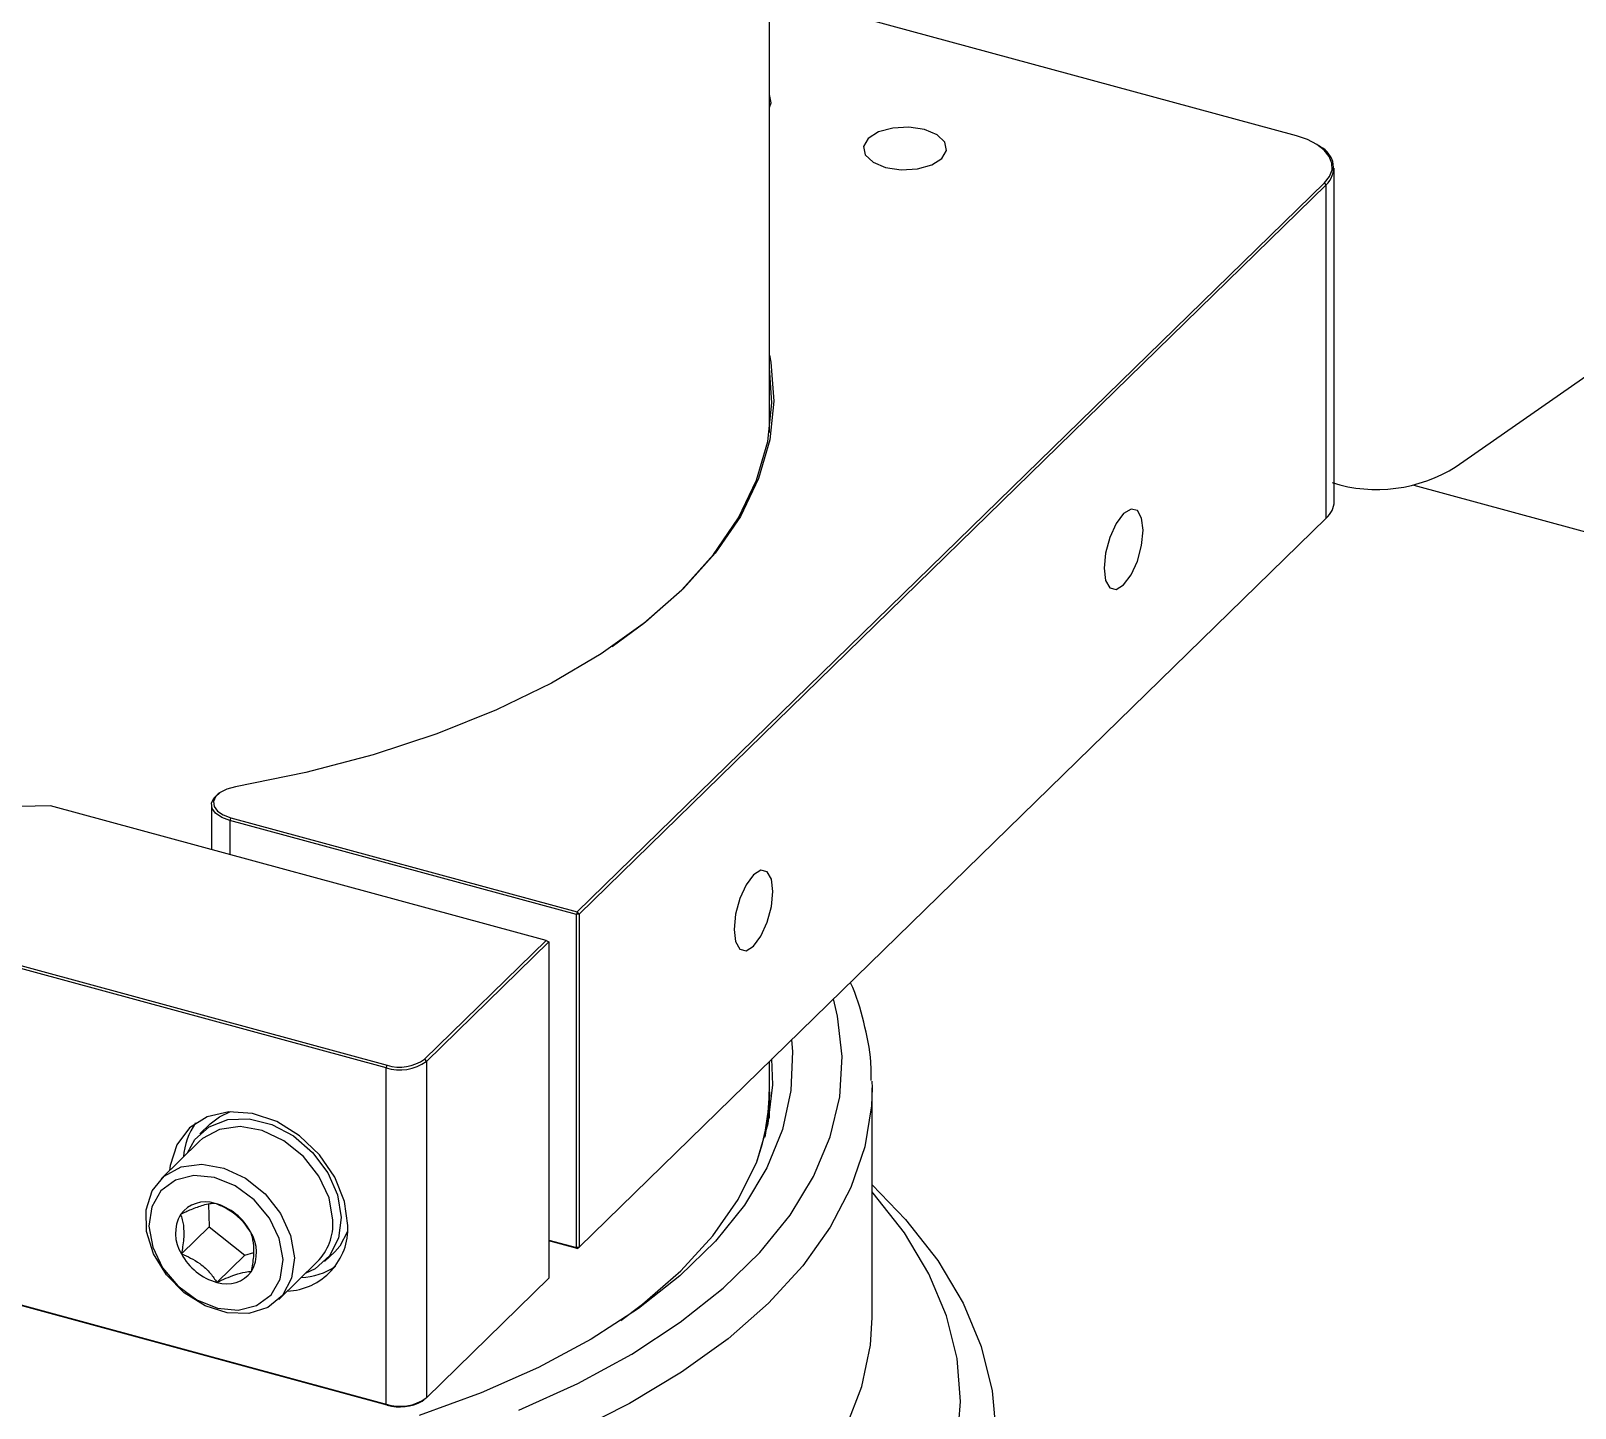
# Model space of a CAD drawing. Header units: millimetres. Extents: x 0 to 3353, y 0 to 2591.
# Drawn here: x 1798.1 to 1876, y 1990.3 to 2059.8 of the extents above; entities that cross this region are included whole.
import ezdxf

# ---------------------------------------------------------------- set-up
doc = ezdxf.new("R2010")
doc.units = ezdxf.units.MM
doc.header["$LTSCALE"] = 12

msp = doc.modelspace()

# ---------------------------------------------------------------- linework, layer by layer
at = {"color": 7, "linetype": 'Continuous', "lineweight": 25}
for p, q in [((1835.376, 2039.489), (1835.376, 2093.483)), ((1861.953, 2054.455), (1835.376, 2061.678)), ((1863.164, 2053.904), (1863.084, 2053.959)), ((1863.866, 2036.02), (1863.866, 2052.821)), ((1825.688, 2015.307), (1863.373, 2052.089)), ((1863.462, 2051.98), (1825.776, 2015.197)), ((1863.462, 2051.98), (1863.373, 2052.089)), ((1863.462, 2035.179), (1863.462, 2051.98)), ((1870.007, 2037.778), (1886.937, 2049.584)), ((1867.879, 2036.835), (2591.319, 1840.22)), ((1825.776, 1998.397), (1863.462, 2035.179)), ((1816.049, 2007.444), (1729.597, 2030.94)), ((1729.644, 2031.071), (1816.096, 2007.576)), ((1807.664, 2021.318), (1807.584, 2021.264)), ((1824.124, 2013.867), (1799.118, 2020.663)), ((1807.233, 2020.722), (1807.233, 2018.457)), ((1808.213, 2020.056), (1808.166, 2019.925)), ((1825.641, 2015.176), (1808.166, 2019.925)), ((1808.213, 2020.056), (1825.688, 2015.307)), ((1825.688, 2015.307), (1825.641, 2015.176)), ((1825.776, 2015.197), (1825.641, 2015.176)), ((1825.641, 1998.375), (1825.641, 2015.176)), ((1825.776, 2015.197), (1825.688, 2015.307)), ((1825.776, 2015.197), (1825.776, 1998.397)), ((1729.597, 2013.968), (1816.049, 1990.472)), ((1816.096, 1990.432), (1729.644, 2013.928)), ((1817.987, 2007.877), (1824.124, 2013.867)), ((1824.259, 2013.803), (1818.076, 2007.767)), ((1824.124, 2013.867), (1824.259, 2013.803)), ((1824.259, 2013.803), (1824.259, 1996.831)), ((1817.987, 2007.877), (1818.076, 2007.767)), ((1816.049, 2007.444), (1816.096, 2007.576)), ((1816.049, 1990.472), (1816.049, 2007.444)), ((1818.076, 2007.767), (1818.076, 1990.795)), ((1835.376, 2006.361), (1835.376, 2007.767)), ((1840.551, 2006.777), (1840.556, 2006.428)), ((1840.556, 1994.857), (1840.556, 2006.428)), ((1835.376, 2004.9), (1835.376, 2006.104)), ((1807.172, 2004.611), (1806.658, 2004.11)), ((1806.635, 2003.737), (1804.698, 2001.847)), ((1807.096, 2000.566), (1807.123, 1999.424)), ((1807.123, 1999.424), (1805.723, 1998.057)), ((1807.123, 1999.424), (1808.915, 1997.987)), ((1824.259, 1998.751), (1825.641, 1998.375)), ((1825.688, 1998.335), (1824.259, 1998.723)), ((1808.915, 1997.987), (1807.514, 1996.62)), ((1808.915, 1997.987), (1809.368, 1998.131)), ((1812.945, 1997.669), (1813.458, 1998.17)), ((1825.776, 1998.397), (1825.641, 1998.375)), ((1825.688, 1998.335), (1825.641, 1998.375)), ((1825.688, 1998.335), (1825.776, 1998.397)), ((1810.635, 1995.764), (1812.572, 1997.654)), ((1818.076, 1990.795), (1824.259, 1996.831)), ((1817.868, 1990.637), (1817.948, 1990.691)), ((1816.049, 1990.472), (1816.096, 1990.432))]:
    msp.add_line(p, q, dxfattribs=at)
at = {"color": 8, "linetype": 'Continuous', "lineweight": 25}
msp.add_line((1808.166, 2019.925), (1808.166, 2018.204), dxfattribs=at)
at = {"color": 7, "linetype": 'Continuous', "lineweight": 25, "flags": 128}
for points in [[(1835.376, 2055.892), (1835.468, 2056.123), (1835.384, 2056.543), (1835.376, 2056.555)], [(1843.201, 2054.776), (1842.416, 2054.897), (1841.601, 2054.853), (1840.881, 2054.652), (1840.364, 2054.325), (1840.13, 2053.92), (1840.215, 2053.5), (1840.605, 2053.129), (1841.241, 2052.863), (1842.027, 2052.743), (1842.842, 2052.786), (1843.562, 2052.987), (1844.079, 2053.315), (1844.312, 2053.719), (1844.228, 2054.139), (1843.838, 2054.51), (1843.201, 2054.776)], [(1863.373, 2052.089), (1863.625, 2052.407), (1863.752, 2052.744), (1863.748, 2053.087), (1863.614, 2053.424), (1863.356, 2053.74), (1862.983, 2054.025), (1862.509, 2054.266), (1861.953, 2054.455)], [(1835.376, 2043.393), (1835.443, 2043.042), (1835.6, 2041.078), (1835.396, 2039.115), (1834.831, 2037.171), (1833.912, 2035.264), (1832.645, 2033.41), (1831.044, 2031.626), (1829.121, 2029.929), (1826.894, 2028.332), (1824.384, 2026.852), (1821.613, 2025.501), (1818.606, 2024.291), (1815.389, 2023.233), (1811.993, 2022.338), (1808.447, 2021.612)], [(1827.45, 2028.702), (1829.037, 2029.871), (1830.955, 2031.564), (1832.553, 2033.344), (1833.816, 2035.193), (1834.733, 2037.096), (1835.296, 2039.035), (1835.5, 2040.992), (1835.376, 2042.749)], [(1854.221, 2034.56), (1854.146, 2035.176), (1853.934, 2035.553), (1853.616, 2035.633), (1853.241, 2035.404), (1852.866, 2034.901), (1852.548, 2034.2), (1852.336, 2033.409), (1852.261, 2032.647), (1852.336, 2032.031), (1852.548, 2031.654), (1852.866, 2031.575), (1853.241, 2031.804), (1853.616, 2032.307), (1853.934, 2033.007), (1854.146, 2033.799), (1854.221, 2034.56)], [(1799.118, 2020.663), (1795.244, 2020.573), (1791.371, 2020.676), (1787.535, 2020.97), (1783.772, 2021.454), (1780.116, 2022.122), (1776.603, 2022.968), (1773.264, 2023.984), (1770.131, 2025.161), (1767.233, 2026.488), (1764.596, 2027.953), (1762.245, 2029.542), (1760.202, 2031.239)], [(1808.166, 2019.925), (1807.757, 2020.079), (1807.45, 2020.287), (1807.273, 2020.531), (1807.238, 2020.792), (1807.35, 2021.046), (1807.584, 2021.264)], [(1808.447, 2021.612), (1808.022, 2021.499), (1807.678, 2021.328), (1807.443, 2021.113), (1807.338, 2020.873), (1807.37, 2020.628), (1807.538, 2020.397), (1807.827, 2020.201), (1808.213, 2020.056)], [(1835.553, 2016.34), (1835.479, 2016.956), (1835.266, 2017.333), (1834.948, 2017.412), (1834.573, 2017.183), (1834.198, 2016.68), (1833.88, 2015.98), (1833.668, 2015.188), (1833.593, 2014.427), (1833.668, 2013.811), (1833.88, 2013.434), (1834.198, 2013.354), (1834.573, 2013.583), (1834.948, 2014.086), (1835.266, 2014.787), (1835.479, 2015.578), (1835.553, 2016.34)], [(1836.496, 2008.86), (1836.542, 2008.271), (1836.464, 2006.298), (1836.031, 2004.338), (1835.246, 2002.407), (1834.116, 2000.522), (1832.651, 1998.699), (1830.863, 1996.954), (1828.768, 1995.302), (1826.385, 1993.758), (1823.733, 1992.334), (1820.835, 1991.044), (1817.717, 1989.898)], [(1827.887, 1994.696), (1828.985, 1995.516), (1830.912, 1997.199), (1832.522, 1998.968), (1833.801, 2000.807), (1834.737, 2002.701), (1835.323, 2004.631), (1835.552, 2006.581), (1835.506, 2007.893)], [(1835.375, 2006.232), (1835.344, 2005.278), (1835.155, 2003.939)], [(1814.116, 1999.484), (1813.949, 2000.706), (1813.461, 2001.929), (1812.687, 2003.061), (1811.686, 2004.018), (1810.531, 2004.73), (1809.307, 2005.143), (1808.107, 2005.228), (1807.019, 2004.977), (1806.123, 2004.41), (1805.486, 2003.567), (1805.155, 2002.513), (1805.127, 2002.265)], [(1806.03, 2003.148), (1806.405, 2003.823), (1807.127, 2004.473), (1808.066, 2004.832), (1809.145, 2004.872), (1810.278, 2004.589), (1811.372, 2004.007), (1812.338, 2003.172), (1813.1, 2002.152), (1813.593, 2001.029), (1813.78, 1999.896), (1813.645, 1998.843), (1813.198, 1997.955), (1812.476, 1997.306), (1811.968, 1997.065)], [(1807.172, 2004.611), (1807.641, 2004.974), (1808.203, 2005.234)], [(1813.361, 1999.757), (1813.169, 2000.879), (1812.66, 2001.985), (1811.879, 2002.976), (1810.896, 2003.765), (1809.798, 2004.281), (1808.683, 2004.478), (1807.65, 2004.339), (1806.79, 2003.876), (1806.635, 2003.737)], [(1811.424, 1997.867), (1811.282, 1996.828), (1810.819, 1995.965), (1810.076, 1995.355), (1809.119, 1995.051), (1808.033, 1995.08), (1806.914, 1995.441), (1805.862, 1996.1), (1804.97, 1997), (1804.318, 1998.06), (1803.963, 1999.187), (1803.938, 2000.279), (1804.243, 2001.241), (1804.853, 2001.986), (1805.713, 2002.449), (1806.746, 2002.587), (1807.862, 2002.39), (1808.959, 2001.874), (1809.942, 2001.086), (1810.723, 2000.095), (1811.232, 1998.989), (1811.424, 1997.867)], [(1810.85, 1997.767), (1810.661, 1998.828), (1810.159, 1999.868), (1809.393, 2000.784), (1808.44, 2001.488), (1807.391, 2001.91), (1806.349, 2002.01), (1805.418, 2001.777), (1804.686, 2001.234), (1804.228, 2000.434), (1804.086, 1999.456), (1804.275, 1998.395), (1804.777, 1997.356), (1805.542, 1996.439), (1806.496, 1995.735), (1807.545, 1995.313), (1808.586, 1995.213), (1809.518, 1995.447), (1810.249, 1995.99), (1810.708, 1996.789), (1810.85, 1997.767)], [(1836.563, 1976.321), (1838.761, 1978.167), (1840.647, 1980.103), (1842.209, 1982.114), (1843.435, 1984.185), (1844.316, 1986.303), (1844.845, 1988.452), (1845.02, 1990.616), (1844.839, 1992.78), (1844.302, 1994.928), (1843.415, 1997.045), (1842.183, 1999.116), (1840.615, 2001.125), (1840.556, 2001.192)], [(1840.556, 2001.547), (1842.242, 1999.8), (1843.867, 1997.718), (1845.143, 1995.572), (1846.062, 1993.379), (1846.618, 1991.154), (1846.806, 1988.912), (1846.625, 1986.67), (1846.076, 1984.444), (1845.164, 1982.25), (1843.894, 1980.104), (1842.276, 1978.021), (1840.321, 1976.016), (1838.044, 1974.103)], [(1814.106, 1999.186), (1813.711, 1998.456), (1813.458, 1998.17)]]:
    msp.add_lwpolyline(points, dxfattribs=at)
at = {"color": 8, "linetype": 'Continuous', "lineweight": 25, "flags": 128}
for points in [[(1822.734, 1990.177), (1825.708, 1991.526), (1828.432, 1993.008), (1830.883, 1994.612), (1833.043, 1996.323), (1834.892, 1998.128), (1836.417, 2000.012), (1837.603, 2001.96), (1838.442, 2003.955), (1838.926, 2005.98), (1839.052, 2008.02), (1838.818, 2010.058), (1838.609, 2010.923)], [(1840.556, 2006.428), (1840.522, 2005.524), (1840.185, 2003.454), (1839.491, 2001.406), (1838.445, 1999.399), (1837.056, 1997.448), (1835.334, 1995.569), (1833.293, 1993.776), (1830.95, 1992.084), (1828.324, 1990.506), (1825.434, 1989.056)], [(1824.455, 1977.048), (1827.45, 1978.468), (1830.184, 1980.022), (1832.635, 1981.695), (1834.784, 1983.476), (1836.613, 1985.349), (1838.107, 1987.3), (1839.254, 1989.311), (1840.045, 1991.368), (1840.474, 1993.453), (1840.556, 1994.857)]]:
    msp.add_lwpolyline(points, dxfattribs=at)
at = {"color": 7, "linetype": 'Continuous', "lineweight": 25}
for centre, radius, start, end in [((1862.645, 2052.838), 1.185, 313.55435, 64.03463), ((1866.013, 2044.058), 7.443, 252.32425, 302.45263), ((1862.705, 2036.061), 1.162, 310.64064, 357.99746), ((1816.737, 2009.636), 2.158, 252.69603, 305.39891), ((1816.736, 2009.651), 2.312, 252.69603, 305.39891), ((1824.411, 2006.383), 10.965, 340.65653, 359.88614), ((1809.193, 2002.713), 3.375, 144.72133, 175.99272), ((1807.38, 1999.093), 1.954, 150.69057, 211.98887), ((1806.934, 1999.114), 1.567, 71.88324, 143.36202), ((1806.65, 1997.807), 2.901, 27.93938, 74.58432), ((1810.945, 1999.355), 3.174, 272.14777, 2.32967), ((1810.624, 1999.585), 2.742, 315.24749, 3.61373), ((1807.556, 1998.131), 1.954, 330.69057, 31.98887), ((1808.286, 1999.417), 2.901, 207.93938, 254.58432), ((1808.002, 1998.11), 1.567, 251.88324, 323.36202), ((1811.63, 2000.175), 3.312, 272.31136, 304.19472), ((1816.736, 1992.679), 2.312, 252.69603, 305.39891), ((1816.742, 1992.614), 2.276, 253.4999, 299.66044)]:
    msp.add_arc(centre, radius, start, end, dxfattribs=at)
for points, knots in [([(1840.511, 2006.808), (1840.512, 2007.116), (1840.513, 2008.101), (1840.149, 2009.75), (1839.785, 2011.094), (1839.46, 2011.744), (1839.457, 2011.75)], [0, 0, 0, 0, 0.183997, 0.589678, 0.996324, 1, 1, 1, 1]), ([(1807.421, 2000.603), (1807.336, 2000.598), (1807.161, 2000.588), (1806.767, 2000.501), (1806.249, 2000.313), (1805.852, 2000.13), (1805.676, 2000.049)], [0, 0, 0, 0, 0.216453, 0.440306, 0.751896, 1, 1, 1, 1]), ([(1805.676, 2000.049), (1805.707, 1999.963), (1805.795, 1999.724), (1805.87, 1999.197), (1805.816, 1998.564), (1805.745, 1998.179), (1805.723, 1998.057)], [0, 0, 0, 0, 0.180942, 0.506293, 0.843975, 1, 1, 1, 1]), ([(1809.213, 1999.166), (1809.124, 1999.297), (1808.943, 1999.565), (1808.537, 1999.993), (1808.006, 2000.357), (1807.601, 2000.528), (1807.421, 2000.603)], [0, 0, 0, 0, 0.216453, 0.440306, 0.751896, 1, 1, 1, 1]), ([(1809.26, 1997.174), (1809.282, 1997.296), (1809.353, 1997.681), (1809.407, 1998.314), (1809.331, 1998.841), (1809.244, 1999.08), (1809.213, 1999.166)], [0, 0, 0, 0, 0.156025, 0.493707, 0.819058, 1, 1, 1, 1]), ([(1805.723, 1998.057), (1805.879, 1997.992), (1806.198, 1997.859), (1806.718, 1997.543), (1807.181, 1997.111), (1807.412, 1996.771), (1807.514, 1996.62)], [0, 0, 0, 0, 0.216453, 0.440306, 0.751896, 1, 1, 1, 1]), ([(1807.514, 1996.62), (1807.668, 1996.691), (1807.98, 1996.835), (1808.488, 1997.035), (1808.938, 1997.155), (1809.161, 1997.168), (1809.26, 1997.174)], [0, 0, 0, 0, 0.216453, 0.440306, 0.751896, 1, 1, 1, 1])]:
    msp.add_open_spline(points, degree=3, knots=knots, dxfattribs=at)

doc.saveas('drawing.dxf')
